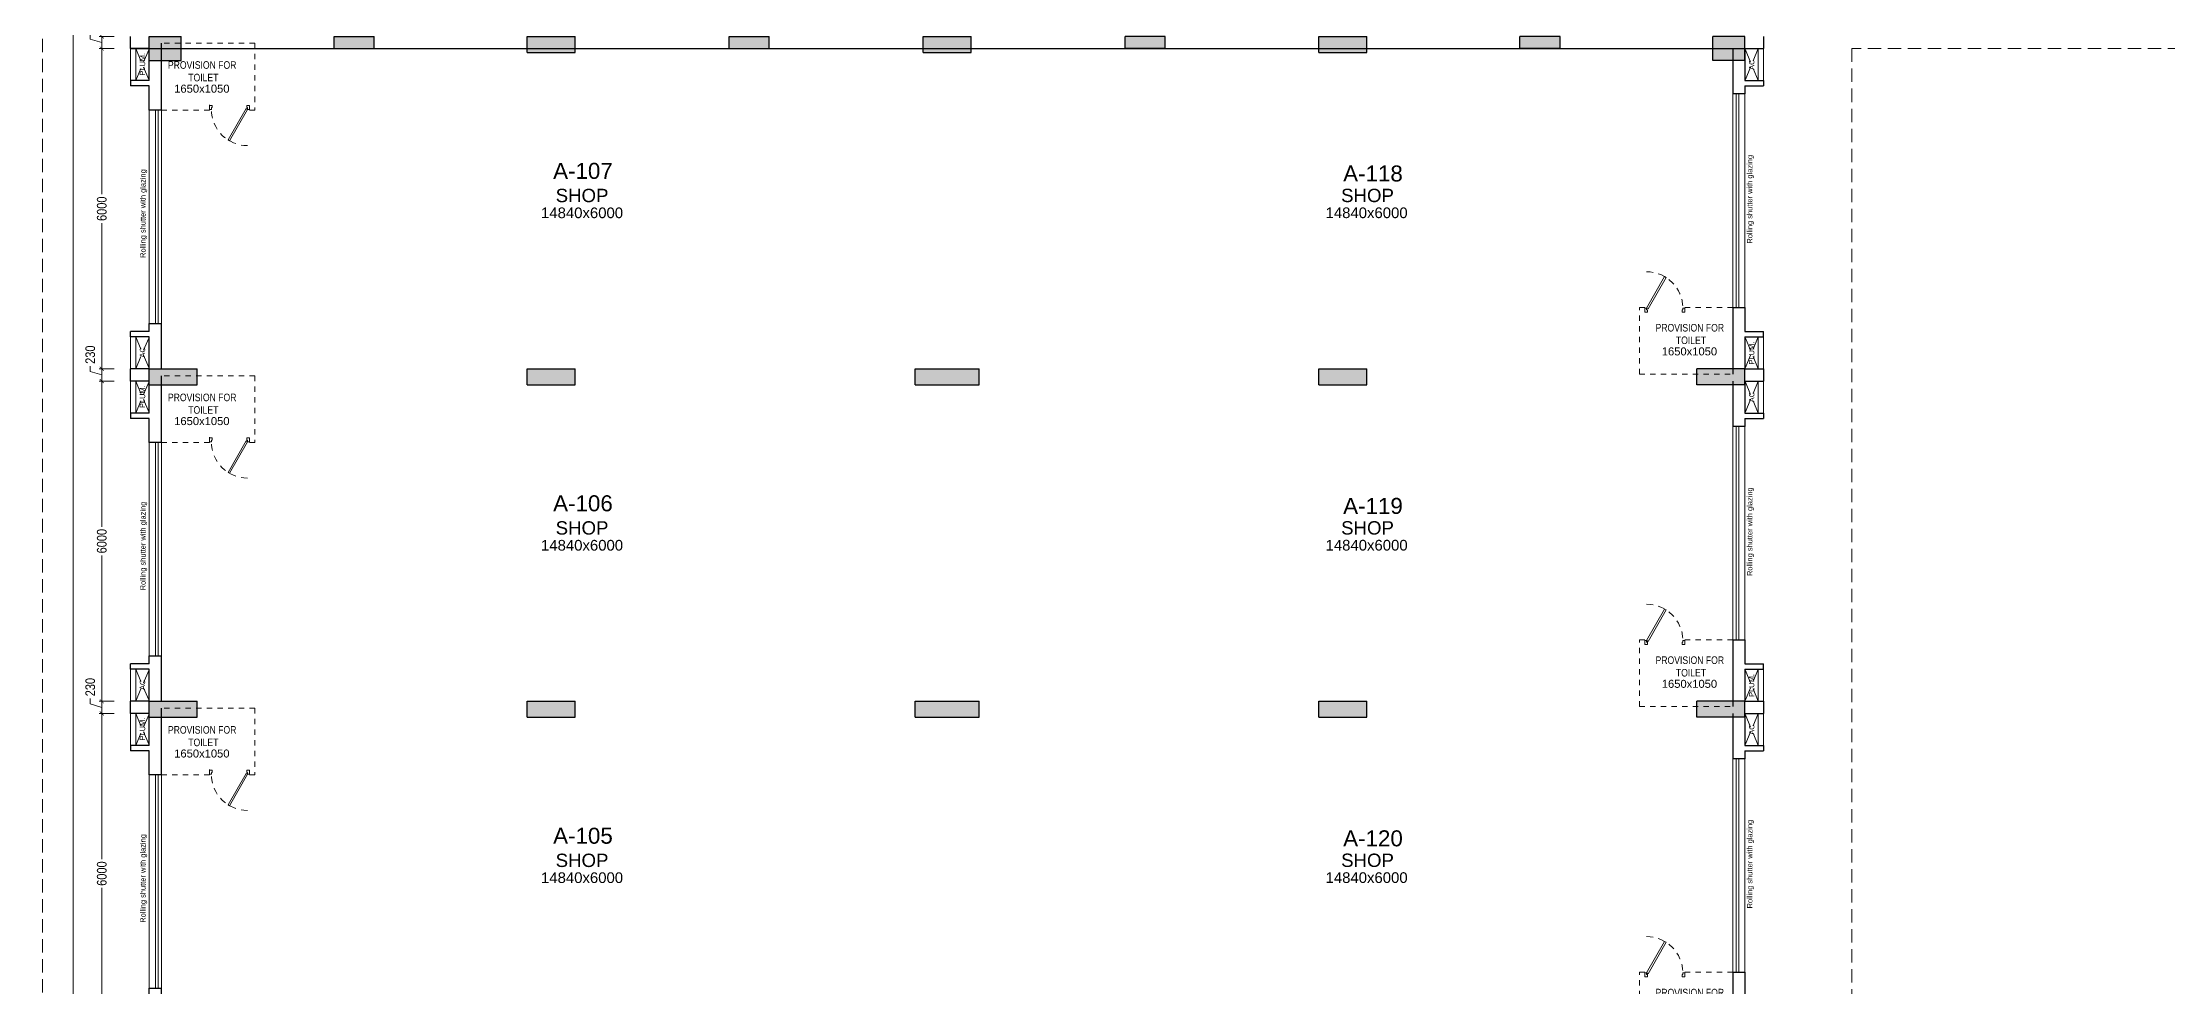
# Model space of a CAD drawing. Header units: metres. Extents: x 9819 to 10514, y 4405 to 4599.
# Drawn here: x 10070.45 to 10110.28, y 4531.75 to 4549.44 of the extents above; entities that cross this region are included whole.
import ezdxf
from ezdxf.enums import TextEntityAlignment as Align

# ---------------------------------------------------------------- set-up
doc = ezdxf.new("R2010")
doc.units = ezdxf.units.M
doc.header["$MEASUREMENT"] = 0
doc.header["$PDMODE"] = 35
doc.header["$PDSIZE"] = 0.3
doc.linetypes.add('DASHED2', pattern=[0.375, 0.25, -0.125])
doc.linetypes.add('HIDDEN', pattern=[0.375, 0.25, -0.125])
doc.layers.add('A_COL. NO', color=4, linetype='Continuous')
doc.layers.add('STRU. COL.', color=1, linetype='Continuous')
for name, color, linetype, lineweight in [('A_DOOR-WIN', 23, 'Continuous', 9), ('A_DOTTED', 8, 'HIDDEN', 0), ('A_EXT DIM', 7, 'Continuous', 5), ('A_LEDGE', 252, 'Continuous', 15), ('A_MISC', 8, 'Continuous', 20), ('A_SHOP NO.', 113, 'Continuous', 5), ('A_SILL 0.09', 9, 'Continuous', 9), ('A_TEXT', 7, 'Continuous', 5), ('A_WALL', 7, 'Continuous', 30), ('A_Wall Hatch', 8, 'Continuous', 5), ('Doorline', 251, 'DASHED2', 13)]:
    doc.layers.add(name, color=color, linetype=linetype, lineweight=lineweight)
doc.layers.get('A_COL. NO').off()
doc.styles.add('A', font='ARIALN.TTF')
doc.styles.get("Standard").update_dxf_attribs({"font": 'arial.ttf'})
doc.dimstyles.new('DIM IN MM', dxfattribs={"dimtxt": 0.18, "dimasz": 0.075, "dimexe": 0.05, "dimexo": 0.05, "dimgap": 0.05, "dimtad": 0, "dimdec": 0, "dimlfac": 1000, "dimzin": 3, "dimdsep": 46, "dimtxsty": 'A', "dimblk1": 'ARCHTICK', "dimblk2": 'ARCHTICK', "dimsah": 1, "dimcen": 0, "dimclrd": 256, "dimclre": 256, "dimclrt": 256, "dimadec": 0, "dimazin": 0, "dimtfac": 1, "dimtdec": 0, "dimtofl": 0, "dimtmove": 1, "dimatfit": 3, "dimfxl": 1, "dimtolj": 1, "dimtzin": 0, "dimlwd": -1, "dimlwe": -1, "dimarcsym": 0})
doc.dimstyles.new('DIM IN MM LARGE', dxfattribs={"dimtxt": 0.25, "dimasz": 0.1, "dimexe": 0.05, "dimexo": 0.05, "dimgap": 0.05, "dimtad": 0, "dimdec": 0, "dimlfac": 1000, "dimzin": 3, "dimdsep": 46, "dimtxsty": 'A', "dimblk1": 'ARCHTICK', "dimblk2": 'ARCHTICK', "dimsah": 1, "dimcen": 0, "dimclrd": 256, "dimclre": 256, "dimclrt": 256, "dimadec": 0, "dimazin": 0, "dimtfac": 1, "dimtdec": 0, "dimtofl": 0, "dimtmove": 2, "dimatfit": 3, "dimfxl": 1, "dimtolj": 1, "dimtzin": 0, "dimlwd": -1, "dimlwe": -1, "dimarcsym": 0})

# ---------------------------------------------------------------- blocks, each defined once
blk = doc.blocks.new('D 750')
at = {"layer": 'A_DOOR-WIN'}
for points in [[(-0.372, 0.665), (-0.035, 0.075), (-0.063, 0.059), (-0.4, 0.649)], [(-0.75, 0.075), (-0.75, 0), (-0.7, 0), (-0.7, 0.043), (-0.715, 0.043), (-0.715, 0.075)], [(0, 0.075), (0, 0), (-0.05, 0), (-0.05, 0.043), (-0.035, 0.043), (-0.035, 0.075)]]:
    blk.add_lwpolyline(points, close=True, dxfattribs=at)
at = {"layer": 'Doorline', "ltscale": 0.5}
blk.add_arc((-0.035, 0.075), 0.68, 90, 180, dxfattribs=at)
blk = doc.blocks.new('Typical shops 1st')
at = {"layer": 'A_DOOR-WIN'}
for p, q in [((30.095, -1.08), (30.095, -5.08)), ((30.145, -1.08), (30.145, -5.08)), ((0.465, -5.38), (0.465, -1.38)), ((0.515, -5.38), (0.515, -1.38))]:
    blk.add_line(p, q, dxfattribs=at)
at = {"layer": 'A_DOTTED'}
for p, q in [((0.1, -0.83), (0.35, -0.23)), ((0.1, -0.23), (0.35, -0.83)), ((30.51, -0.23), (30.26, -0.83)), ((30.51, -0.83), (30.26, -0.23)), ((0.1, -6.23), (0.35, -5.63)), ((0.1, -5.63), (0.35, -6.23)), ((30.51, -5.63), (30.26, -6.23)), ((30.51, -6.23), (30.26, -5.63))]:
    blk.add_line(p, q, dxfattribs=at)
at = {"layer": 'A_LEDGE'}
for p, q in [((0, -0.83), (0, -0.23)), ((0.1, -0.83), (0.1, -0.23)), ((30.51, -0.83), (30.51, -0.23)), ((30.61, -0.83), (30.61, -0.23)), ((0, -5.63), (0, -6.23)), ((0.1, -5.63), (0.1, -6.23)), ((30.51, -5.63), (30.51, -6.23)), ((30.61, -5.63), (30.61, -6.23))]:
    blk.add_line(p, q, dxfattribs=at)
at = {"layer": 'A_MISC', "linetype": 'DASHED2', "ltscale": 0.23}
for p, q in [((2.33, -0.13), (0.58, -0.13)), ((2.33, -0.13), (2.33, -1.38)), ((1.48, -1.38), (0.58, -1.38)), ((28.28, -6.33), (28.28, -5.08)), ((29.13, -5.08), (30.03, -5.08)), ((28.28, -6.33), (30.03, -6.33))]:
    blk.add_line(p, q, dxfattribs=at)
at = {"layer": 'A_MISC'}
for p, q in [((1.48, -1.28), (1.48, -1.38)), ((2.33, -1.38), (2.23, -1.38)), ((28.28, -5.08), (28.38, -5.08))]:
    blk.add_line(p, q, dxfattribs=at)
at = {"layer": 'A_SILL 0.09'}
for p, q in [((30.03, -5.08), (30.03, -1.08)), ((30.26, -1.08), (30.26, -5.08)), ((0.35, -5.38), (0.35, -1.38)), ((0.58, -1.38), (0.58, -5.38))]:
    blk.add_line(p, q, dxfattribs=at)
at = {"layer": 'A_WALL'}
for p, q in [((0, -0.23), (0, 0)), ((30.61, 0), (30.61, -0.23)), ((0.35, -0.23), (0, -0.23)), ((0.35, -0.83), (0.35, -0.23)), ((0.58, -1.38), (0.58, -0.13)), ((30.03, -0.23), (30.03, -1.08)), ((30.26, -0.23), (30.61, -0.23)), ((30.26, -0.23), (30.26, -0.83)), ((0.35, -0.83), (0, -0.83)), ((0, -0.83), (0, -0.93)), ((0.35, -0.93), (0, -0.93)), ((0.35, -1.38), (0.35, -0.93)), ((30.26, -1.08), (30.03, -1.08)), ((30.26, -0.83), (30.61, -0.83)), ((30.26, -0.93), (30.61, -0.93)), ((30.26, -0.93), (30.26, -1.08)), ((30.61, -0.83), (30.61, -0.93)), ((0.58, -1.38), (0.35, -1.38)), ((30.03, -5.08), (30.03, -6.33)), ((30.03, -5.08), (30.26, -5.08)), ((30.26, -5.08), (30.26, -5.53)), ((0.35, -5.53), (0, -5.53)), ((0, -5.63), (0, -5.53)), ((0.35, -5.53), (0.35, -5.38)), ((0.35, -5.38), (0.58, -5.38)), ((0.58, -6.23), (0.58, -5.38)), ((30.26, -5.53), (30.61, -5.53)), ((30.61, -5.63), (30.61, -5.53)), ((0.35, -5.63), (0, -5.63)), ((0.35, -6.23), (0.35, -5.63)), ((30.26, -5.63), (30.26, -6.23)), ((30.26, -5.63), (30.61, -5.63)), ((0.35, -6.23), (0, -6.23)), ((30.26, -6.23), (30.61, -6.23))]:
    blk.add_line(p, q, dxfattribs=at)
at = {"layer": 'A_MISC', "xscale": -1, "rotation": 180}
blk.add_blockref('D 750', (2.23, -1.293), dxfattribs=at)
at = {"layer": 'A_MISC', "xscale": -1}
blk.add_blockref('D 750', (28.38, -5.167), dxfattribs=at)
at = {"char_height": 0.1411, "width": 1.97366, "attachment_point": 1, "style": 'A'}
for insert in [(0.356, -0.466), (28.239, -5.39)]:
    blk.add_mtext('\\pxqc;PROVISION FOR\\P TOILET ', dxfattribs=dict(at, insert=insert))
at = {"layer": 'A_TEXT'}
for s, p in [('PLUM.', (0.274, -0.523)), ('AC', (30.436, -0.531)), ('Rolling shutter with glazing', (30.399, -3.053)), ('Rolling shutter with glazing', (0.282, -3.321)), ('AC', (0.274, -5.923)), ('PLUM.', (30.434, -5.936))]:
    blk.add_text(s, height=0.1, rotation=90, dxfattribs=at).set_placement(p, align=Align.CENTER)
for s, height, p in [('1650x1050', 0.15, (1.337, -1.055)), ('SHOP', 0.25, (8.463, -3.107)), ('SHOP', 0.25, (23.185, -3.106)), ('14840x6000', 0.2, (8.463, -3.407)), ('14840x6000', 0.2, (23.168, -3.406)), ('1650x1050', 0.15, (29.219, -5.979))]:
    blk.add_text(s, height=height, dxfattribs=at).set_placement(p, align=Align.CENTER)
blk = doc.blocks.new('_ARCHTICK')
at = {"color": 0, "linetype": 'ByBlock', "const_width": 0.15}
blk.add_lwpolyline([(-0.5, -0.5), (0.5, 0.5)], dxfattribs=at)
blk = doc.blocks.new('*D602')
at = {"layer": 'A_EXT DIM', "transparency": 16777216}
for p, q in [((10071.35, 4549.505), (10071.35, 4549.605)), ((10071.566, 4549.439), (10071.35, 4549.505)), ((10071.797, 4549.554), (10071.516, 4549.554)), ((10071.797, 4549.324), (10071.516, 4549.324)), ((10071.566, 4549.554), (10071.566, 4549.324))]:
    blk.add_line(p, q, dxfattribs=at)
at = {"layer": 'Defpoints', "color": 0, "transparency": 16777216}
for p in [(10071.566, 4549.324), (10071.847, 4549.554), (10071.847, 4549.324)]:
    blk.add_point(p, dxfattribs=at)
at = {"layer": 'A_EXT DIM', "transparency": 16777216, "xscale": 0.075, "yscale": 0.075, "zscale": 0.075}
for p, rotation in [((10071.566, 4549.554), 90), ((10071.566, 4549.324), 270)]:
    blk.add_blockref('_ARCHTICK', p, dxfattribs=dict(at, rotation=rotation))
at = {"layer": 'A_EXT DIM', "transparency": 16777216, "insert": (10071.35, 4549.819), "char_height": 0.18, "attachment_point": 5, "rotation": 90, "style": 'A'}
blk.add_mtext('\\A1;230', dxfattribs=at)
blk = doc.blocks.new('*D603')
at = {"layer": 'A_EXT DIM', "transparency": 16777216}
for p, q in [((10071.797, 4549.324), (10071.516, 4549.324)), ((10071.566, 4549.324), (10071.566, 4546.595)), ((10071.566, 4543.324), (10071.566, 4546.054)), ((10071.797, 4543.324), (10071.516, 4543.324))]:
    blk.add_line(p, q, dxfattribs=at)
at = {"layer": 'Defpoints', "color": 0, "transparency": 16777216}
for p in [(10071.847, 4549.324), (10071.566, 4543.324), (10071.847, 4543.324)]:
    blk.add_point(p, dxfattribs=at)
at = {"layer": 'A_EXT DIM', "transparency": 16777216, "xscale": 0.075, "yscale": 0.075, "zscale": 0.075}
for p, rotation in [((10071.566, 4549.324), 90), ((10071.566, 4543.324), 270)]:
    blk.add_blockref('_ARCHTICK', p, dxfattribs=dict(at, rotation=rotation))
at = {"layer": 'A_EXT DIM', "transparency": 16777216, "insert": (10071.566, 4546.324), "char_height": 0.18, "attachment_point": 5, "rotation": 90, "style": 'A'}
blk.add_mtext('\\A1;6000', dxfattribs=at)
blk = doc.blocks.new('*D604')
at = {"layer": 'A_EXT DIM', "transparency": 16777216}
for p, q in [((10071.35, 4543.275), (10071.35, 4543.375)), ((10071.797, 4543.324), (10071.516, 4543.324)), ((10071.566, 4543.324), (10071.566, 4543.094)), ((10071.566, 4543.209), (10071.35, 4543.275)), ((10071.797, 4543.094), (10071.516, 4543.094))]:
    blk.add_line(p, q, dxfattribs=at)
at = {"layer": 'Defpoints', "color": 0, "transparency": 16777216}
for p in [(10071.847, 4543.324), (10071.566, 4543.094), (10071.847, 4543.094)]:
    blk.add_point(p, dxfattribs=at)
at = {"layer": 'A_EXT DIM', "transparency": 16777216, "xscale": 0.075, "yscale": 0.075, "zscale": 0.075}
for p, rotation in [((10071.566, 4543.324), 90), ((10071.566, 4543.094), 270)]:
    blk.add_blockref('_ARCHTICK', p, dxfattribs=dict(at, rotation=rotation))
at = {"layer": 'A_EXT DIM', "transparency": 16777216, "insert": (10071.35, 4543.589), "char_height": 0.18, "attachment_point": 5, "rotation": 90, "style": 'A'}
blk.add_mtext('\\A1;230', dxfattribs=at)
blk = doc.blocks.new('*D605')
at = {"layer": 'A_EXT DIM', "transparency": 16777216}
for p, q in [((10071.797, 4543.094), (10071.516, 4543.094)), ((10071.566, 4543.094), (10071.566, 4540.365)), ((10071.566, 4537.094), (10071.566, 4539.824)), ((10071.797, 4537.094), (10071.516, 4537.094))]:
    blk.add_line(p, q, dxfattribs=at)
at = {"layer": 'Defpoints', "color": 0, "transparency": 16777216}
for p in [(10071.847, 4543.094), (10071.566, 4537.094), (10071.847, 4537.094)]:
    blk.add_point(p, dxfattribs=at)
at = {"layer": 'A_EXT DIM', "transparency": 16777216, "xscale": 0.075, "yscale": 0.075, "zscale": 0.075}
for p, rotation in [((10071.566, 4543.094), 90), ((10071.566, 4537.094), 270)]:
    blk.add_blockref('_ARCHTICK', p, dxfattribs=dict(at, rotation=rotation))
at = {"layer": 'A_EXT DIM', "transparency": 16777216, "insert": (10071.566, 4540.094), "char_height": 0.18, "attachment_point": 5, "rotation": 90, "style": 'A'}
blk.add_mtext('\\A1;6000', dxfattribs=at)
blk = doc.blocks.new('*D606')
at = {"layer": 'A_EXT DIM', "transparency": 16777216}
for p, q in [((10071.35, 4537.045), (10071.35, 4537.145)), ((10071.566, 4536.979), (10071.35, 4537.045)), ((10071.797, 4537.094), (10071.516, 4537.094)), ((10071.566, 4537.094), (10071.566, 4536.864)), ((10071.797, 4536.864), (10071.516, 4536.864))]:
    blk.add_line(p, q, dxfattribs=at)
at = {"layer": 'Defpoints', "color": 0, "transparency": 16777216}
for p in [(10071.847, 4537.094), (10071.566, 4536.864), (10071.847, 4536.864)]:
    blk.add_point(p, dxfattribs=at)
at = {"layer": 'A_EXT DIM', "transparency": 16777216, "xscale": 0.075, "yscale": 0.075, "zscale": 0.075}
for p, rotation in [((10071.566, 4537.094), 90), ((10071.566, 4536.864), 270)]:
    blk.add_blockref('_ARCHTICK', p, dxfattribs=dict(at, rotation=rotation))
at = {"layer": 'A_EXT DIM', "transparency": 16777216, "insert": (10071.35, 4537.359), "char_height": 0.18, "attachment_point": 5, "rotation": 90, "style": 'A'}
blk.add_mtext('\\A1;230', dxfattribs=at)
blk = doc.blocks.new('*D607')
at = {"layer": 'A_EXT DIM', "transparency": 16777216}
for p, q in [((10071.797, 4536.864), (10071.516, 4536.864)), ((10071.566, 4536.864), (10071.566, 4534.135)), ((10071.566, 4530.864), (10071.566, 4533.594)), ((10071.797, 4530.864), (10071.516, 4530.864))]:
    blk.add_line(p, q, dxfattribs=at)
at = {"layer": 'Defpoints', "color": 0, "transparency": 16777216}
for p in [(10071.847, 4536.864), (10071.566, 4530.864), (10071.847, 4530.864)]:
    blk.add_point(p, dxfattribs=at)
at = {"layer": 'A_EXT DIM', "transparency": 16777216, "xscale": 0.075, "yscale": 0.075, "zscale": 0.075}
for p, rotation in [((10071.566, 4536.864), 90), ((10071.566, 4530.864), 270)]:
    blk.add_blockref('_ARCHTICK', p, dxfattribs=dict(at, rotation=rotation))
at = {"layer": 'A_EXT DIM', "transparency": 16777216, "insert": (10071.566, 4533.864), "char_height": 0.18, "attachment_point": 5, "rotation": 90, "style": 'A'}
blk.add_mtext('\\A1;6000', dxfattribs=at)
blk = doc.blocks.new('*D660')
at = {"layer": 'A_EXT DIM', "transparency": 16777216}
for p, q in [((10071.516, 4586.714), (10070.98, 4586.714)), ((10071.03, 4586.714), (10071.03, 4553.11)), ((10071.03, 4518.634), (10071.03, 4552.238)), ((10071.516, 4518.634), (10070.98, 4518.634))]:
    blk.add_line(p, q, dxfattribs=at)
at = {"layer": 'Defpoints', "color": 0, "transparency": 16777216}
for p in [(10071.566, 4586.714), (10071.03, 4518.634), (10071.566, 4518.634)]:
    blk.add_point(p, dxfattribs=at)
at = {"layer": 'A_EXT DIM', "transparency": 16777216, "xscale": 0.1, "yscale": 0.1, "zscale": 0.1}
for p, rotation in [((10071.03, 4586.714), 90), ((10071.03, 4518.634), 270)]:
    blk.add_blockref('_ARCHTICK', p, dxfattribs=dict(at, rotation=rotation))
at = {"layer": 'A_EXT DIM', "transparency": 16777216, "insert": (10071.03, 4552.674), "char_height": 0.25, "attachment_point": 5, "rotation": 90, "style": 'A'}
blk.add_mtext('\\A1;68080', dxfattribs=at)
blk = doc.blocks.new('col')
at = {"linetype": 'Continuous'}
blk.add_hatch(color=256, dxfattribs=at).paths.add_polyline_path([(0, 0), (1, 0), (1, 1), (0, 1), (0, 0)])
at = {"linetype": 'Continuous', "lineweight": 25}
for p, q in [((0, 1), (1, 1)), ((0, 1), (0, 0)), ((1, 1), (1, 0)), ((0, 0), (1, 0))]:
    blk.add_line(p, q, dxfattribs=at)
blk = doc.blocks.new('WING-A REVISEC COL.')
at = {"layer": 'STRU. COL.', "zscale": 0.23, "rotation": 180}
for p, xscale, yscale in [((5371.299, -8876.756), -0.6, 0.45), ((5374.767, -8876.756), -0.75, 0.23), ((5378.384, -8876.756), -0.9, 0.3), ((5382.169, -8876.756), -0.75, 0.23), ((5385.804, -8876.756), -0.9, 0.3), ((5390.339, -8876.756), 0.75, 0.23), ((5393.224, -8876.756), -0.9, 0.3), ((5397.742, -8876.756), 0.75, 0.23), ((5401.209, -8876.756), 0.6, 0.45), ((5371.299, -8882.986), -0.9, 0.3), ((5378.384, -8882.986), -0.9, 0.3), ((5385.654, -8882.986), -1.2, 0.3), ((5393.224, -8882.986), -0.9, 0.3), ((5401.209, -8882.986), 0.9, 0.3), ((5371.299, -8889.216), -0.9, 0.3), ((5378.384, -8889.216), -0.9, 0.3), ((5385.654, -8889.216), -1.2, 0.3), ((5393.224, -8889.216), -0.9, 0.3), ((5401.209, -8889.216), 0.9, 0.3)]:
    blk.add_blockref('col', p, dxfattribs=dict(at, xscale=xscale, yscale=yscale))

msp = doc.modelspace()

# ---------------------------------------------------------------- linework, layer by layer
at = {"layer": 'A_DOTTED'}
msp.add_lwpolyline([(10070.4543, 4588.7144), (10104.3643, 4588.7144), (10104.3643, 4555.5644), (10116.1643, 4555.5644), (10116.1643, 4588.7144), (10150.0743, 4588.7144), (10150.0743, 4555.5644), (10161.8743, 4555.5644), (10161.8743, 4588.7144), (10195.7843, 4588.7144), (10195.7843, 4516.6344), (10161.8743, 4516.6344), (10161.8743, 4549.3244), (10150.0743, 4549.3244), (10150.0743, 4516.6344), (10116.1643, 4516.6344), (10116.1643, 4549.3244), (10104.3643, 4549.3244), (10104.3643, 4516.6344), (10070.4543, 4516.6344)], close=True, dxfattribs=at)
at = {"layer": 'A_WALL'}
msp.add_line((10072.1043, 4549.3244), (10102.7143, 4549.3244), dxfattribs=at)

# ---------------------------------------------------------------- block references
at = {"layer": 'A_COL. NO'}
msp.add_blockref('WING-A REVISEC COL.', (4701.1553, 13426.31), dxfattribs=at)
at = {"layer": 'A_Wall Hatch'}
for p in [(10072.1043, 4549.5544), (10072.1043, 4543.3244), (10072.1043, 4537.0944)]:
    msp.add_blockref('Typical shops 1st', p, dxfattribs=at)

# ---------------------------------------------------------------- texts
at = {"layer": 'A_SHOP NO.'}
for s, p in [('A-107', (10080.5845, 4546.8836)), ('A-118', (10095.392, 4546.8346)), ('A-106', (10080.5845, 4540.6536)), ('A-119', (10095.392, 4540.6046)), ('A-105', (10080.5845, 4534.4236)), ('A-120', (10095.392, 4534.3746))]:
    msp.add_text(s, height=0.3, dxfattribs=at).set_placement(p, align=Align.CENTER)

# ---------------------------------------------------------------- dimensions: what is measured, and where the dimension line sits
at = {"layer": 'A_EXT DIM'}
for base, p1, p2, dimstyle, picture, middle in [((10071.0304, 4518.6344), (10071.5664, 4586.7144), (10071.5664, 4518.6344), 'DIM IN MM LARGE', '*D660', (10071.0304, 4552.6744)), ((10071.5664, 4549.3244), (10071.8467, 4549.5544), (10071.8467, 4549.3244), 'DIM IN MM', '*D602', (10071.3495, 4549.6545)), ((10071.5664, 4543.3244), (10071.8467, 4549.3244), (10071.8467, 4543.3244), 'DIM IN MM', '*D603', (10071.5664, 4546.3244)), ((10071.5664, 4543.0944), (10071.8467, 4543.3244), (10071.8467, 4543.0944), 'DIM IN MM', '*D604', (10071.3495, 4543.4245)), ((10071.5664, 4537.0944), (10071.8467, 4543.0944), (10071.8467, 4537.0944), 'DIM IN MM', '*D605', (10071.5664, 4540.0944)), ((10071.5664, 4536.8644), (10071.8467, 4537.0944), (10071.8467, 4536.8644), 'DIM IN MM', '*D606', (10071.3495, 4537.1945)), ((10071.5664, 4530.8644), (10071.8467, 4536.8644), (10071.8467, 4530.8644), 'DIM IN MM', '*D607', (10071.5664, 4533.8644))]:
    dim = msp.add_linear_dim(base=base, p1=p1, p2=p2, angle=90, dimstyle=dimstyle, override={"dimpost": '\\X'}, dxfattribs=at)
    dim.commit()
    dim.dimension.update_dxf_attribs({"geometry": picture, "text_midpoint": middle})

doc.saveas('drawing.dxf')
